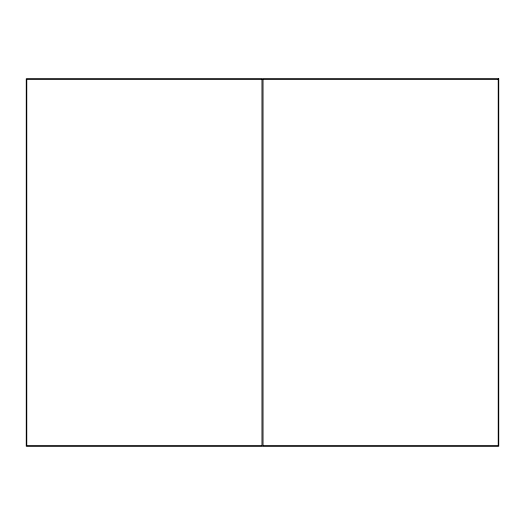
<?xml version="1.0" encoding="UTF-8"?>
<svg xmlns="http://www.w3.org/2000/svg" width="525" height="525" viewBox="0 0 525 525"><rect width="100%" height="100%" fill="white"/><g stroke="black" fill="none" stroke-linecap="round" stroke-linejoin="round"><path stroke-width="0.79" d="M498.75 78.75L26.25 78.75L26.25 446.25L498.75 446.25L498.75 78.75M261.975 79.275L26.775 79.275L26.775 445.725L261.975 445.725L261.975 79.275M498.225 79.275L263.025 79.275L263.025 445.725L498.225 445.725L498.225 79.275"/></g></svg>
